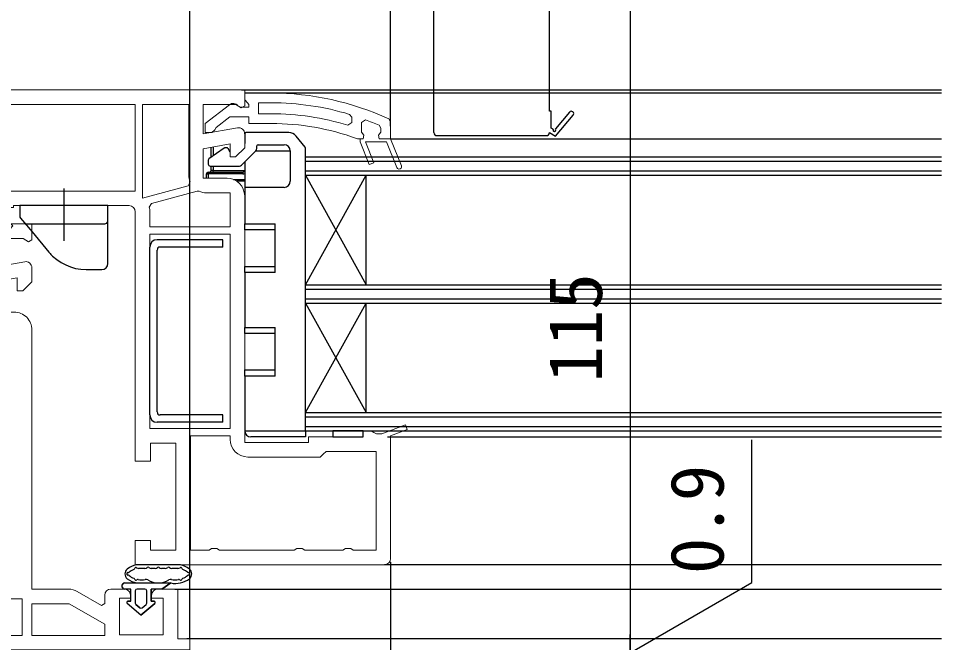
# Model space of a CAD drawing. Units: millimetres, scale not verified. Extents: x -525 to 525, y -783 to 778.
# Drawn here: x -230.2 to -78.4, y -461.4 to -358.8 of the extents above; entities that cross this region are included whole.
import ezdxf
from ezdxf.enums import TextEntityAlignment as Align

# ---------------------------------------------------------------- set-up
doc = ezdxf.new("R2010")
doc.units = ezdxf.units.MM
doc.header["$LTSCALE"] = 4
doc.layers.add('0-3_YKK_11', color=7, linetype='Continuous', lineweight=18)
for name, color, linetype in [('0-5_YKK_12', 2, 'Continuous'), ('0-6_YKK_13', 4, 'Continuous'), ('0-8_YKK_D', 6, 'Continuous')]:
    doc.layers.add(name, color=color, linetype=linetype)
doc.styles.add('ＭＳ ゴシック', font='')
doc.styles.get('ＭＳ ゴシック').set_extended_font_data('MS Gothic')

msp = doc.modelspace()

# ---------------------------------------------------------------- linework, layer by layer
at = {"layer": '0-3_YKK_11'}
msp.add_line((-208.6, -390.582), (-208.6, -393.082), dxfattribs=at)
at = {"layer": '0-3_YKK_11', "color": 211}
msp.add_line((-212.8, -452.582), (-215, -452.582), dxfattribs=at)
for points in [[(-229.174, -398.797), (-234.8, -399.789), (-234.8, -394.982), (-229.444, -394.982), (-228.576, -395.524), (-228, -395.204), (-228, -392.582), (-243.642, -392.582), (-245.95, -348.529)], [(-230.9, -407.082), (-234.8, -407.082), (-234.8, -402.226), (-230.4, -401.45), (-230.4, -403.582), (-229.5, -403.582), (-228, -402.082), (-228, -399.782)], [(-258, -408.682), (-258, -462.582), (-256.5, -462.582), (-256.5, -475.082), (-258, -475.082), (-258, -477.582), (-254, -477.582), (-254, -462.582), (-202, -462.582), (-202, -460.782), (-204, -460.782), (-204, -452.582), (-207.3, -452.582)], [(-221.973, -452.582), (-228, -452.582), (-228, -409.982)], [(-216, -453.582), (-216, -454.927), (-216.567, -455.254), (-220.523, -452.97)], [(-208.3, -453.582), (-208.3, -454.082), (-206.4, -454.082), (-206.4, -460.082), (-213.6, -460.082), (-213.6, -454.082), (-211.8, -454.082), (-211.8, -453.582)]]:
    msp.add_lwpolyline(points, dxfattribs=at)
at = {"layer": '0-3_YKK_11'}
for points in [[(-193, -370.582), (-235, -370.582), (-235, -390.448), (-235.077, -390.582), (-231.659, -393.486), (-231.141, -392.877), (-233.861, -390.566)], [(-194.174, -376.797), (-199.8, -377.789), (-199.8, -372.982), (-194.444, -372.982), (-193.576, -373.524), (-193, -373.204), (-193, -370.582)], [(-188.633, -371.082), (-193.001, -371.082), (-193.001, -372.182), (-192.563, -372.678), (-192.301, -372.975), (-192.301, -373.382), (-193.701, -373.382), (-194.101, -373.182)], [(-209.8, -372.982), (-209.8, -388.361), (-202.316, -386.355), (-201.983, -385.683)], [(-202.2, -384.582), (-202.2, -372.982), (-209.8, -372.982)], [(-195.517, -372.994), (-199.501, -376.106), (-199.501, -377.582), (-198.399, -377.582), (-197.9, -377.106), (-197.708, -376.737), (-195.462, -374.982), (-192.301, -374.982), (-192.301, -376.082), (-188.633, -376.082)], [(-188.633, -374.482), (-190.701, -374.482), (-190.701, -372.682), (-188.633, -372.682)], [(-175.756, -374.59), (-175.401, -375.069), (-175.401, -375.905), (-176.048, -376.383)], [(-167.972, -383.329), (-169.663, -379.082), (-173.14, -379.082), (-171.766, -382.534), (-172.509, -382.829), (-174.001, -379.082), (-174.001, -378.582), (-173.501, -378.582), (-173.426, -377.991), (-173.801, -377.507), (-173.801, -377.482), (-173.801, -375.946), (-173.126, -375.478)], [(-170.901, -376.376), (-170.601, -376.835), (-170.601, -377.507), (-170.976, -377.991), (-170.901, -378.582), (-169.001, -378.582), (-167.229, -383.034), (-169.001, -378.582), (-169.001, -375.8), (-169.29, -375.346)], [(-195.9, -385.082), (-199.8, -385.082), (-199.8, -380.226), (-195.4, -379.45), (-195.4, -381.582), (-194.5, -381.582), (-193, -380.082), (-193, -377.782)], [(-174.618, -378.551), (-174.447, -378.582), (-174.001, -378.582), (-174.001, -379.082), (-172.509, -382.829), (-171.766, -382.534), (-173.14, -379.082), (-169.663, -379.082), (-167.972, -383.329)], [(-200.491, -387.226), (-200.826, -387.198), (-208.332, -389.21), (-208.689, -389.807)], [(-208.6, -393.082), (-195.4, -393.082), (-195.4, -387.482), (-199.3, -387.482)], [(-169, -447.582), (-169, -427.392), (-166.259, -426.356), (-166.542, -425.607), (-170.44, -427.082), (-171.334, -427.082), (-171.767, -426.832), (-172.2, -426.582), (-173.5, -426.582), (-173.5, -427.582), (-182.5, -427.582), (-182.5, -428.482), (-193, -428.482), (-193, -387.982)], [(-233.926, -390.187), (-233.749, -389.882), (-231, -389.882), (-231, -389.582), (-212, -389.582)], [(-211, -390.582), (-211, -431.582), (-208.5, -431.582), (-208.5, -428.582), (-204.3, -428.582), (-204.3, -446.182), (-208.5, -446.182), (-208.5, -444.582), (-211, -444.582), (-211, -448.582), (-170, -448.582)], [(-201.9, -446.182), (-201.9, -427.382), (-195.4, -427.382), (-195.4, -427.982)], [(-192.5, -430.882), (-180.595, -430.882), (-180.098, -430.432), (-179.6, -429.982), (-171.4, -429.982), (-171.4, -446.182), (-175.134, -446.182), (-175.567, -445.932), (-176.433, -445.932), (-176.866, -446.182), (-183.134, -446.182), (-183.567, -445.932), (-184.433, -445.932), (-184.866, -446.182), (-197.134, -446.182), (-197.567, -445.932), (-198.433, -445.932), (-198.866, -446.182), (-201.9, -446.182)]]:
    msp.add_lwpolyline(points, dxfattribs=at)
for points in [[(-232.6, -387.182), (-211, -387.182), (-211, -372.982), (-232.6, -372.982)], [(-195.4, -426.182), (-195.4, -394.282), (-208.6, -394.282), (-208.6, -426.182)]]:
    msp.add_lwpolyline(points, close=True, dxfattribs=at)
at = {"layer": '0-3_YKK_11', "color": 211}
for points in [[(-255.6, -460.182), (-229.6, -460.182), (-229.6, -454.182), (-255.6, -454.182)], [(-228, -460.182), (-216, -460.182), (-216, -458.353), (-221.839, -454.982), (-228, -454.982)]]:
    msp.add_lwpolyline(points, close=True, dxfattribs=at)
at = {"layer": '0-3_YKK_11'}
for centre, radius, start, end in [((-188.633, -417.082), 46, 65.13402, 89.99999), ((-194.901, -373.782), 1, 36.86989, 128.08672), ((-188.633, -417.081), 44.4, 73.13981, 90.00001), ((-188.633, -417.081), 42.6, 72.81723, 90.00001), ((-188.633, -417.081), 41, 70.01112, 90.00001), ((-188.633, -417.081), 44.4, 66.46078, 69.55779), ((-194, -377.782), 1, 0.00002, 100.00001), ((-167.601, -383.182), 0.4, 201.69939, 21.69941), ((-167.601, -383.182), 0.4, 201.69939, 21.69941), ((-199.3, -384.582), 2.9, 180.00001, 202.31385), ((-195.9, -387.982), 2.9, 0.00001, 89.99999), ((-199.3, -384.582), 2.9, 245.74737, 270.00004), ((-212, -390.582), 1, 0.00001, 89.99999), ((-212, -390.582), 3.4, 0.00002, 13.17387), ((-192.5, -427.982), 2.9, 180.00001, 269.99999), ((-170, -447.582), 1, 270.00001, 359.99999)]:
    msp.add_arc(centre, radius, start, end, dxfattribs=at)
at = {"layer": '0-3_YKK_11', "color": 211}
for centre, radius, start, end in [((-229, -399.782), 1, 359.99998, 100.00002), ((-230.9, -409.982), 2.9, 359.99998, 90.00002), ((-221.973, -455.482), 2.9, 60.00001, 90.00002), ((-215, -453.582), 1, 90.00002, 180), ((-212.8, -453.582), 1, 359.99998, 90.00002), ((-207.3, -453.582), 1, 90.00002, 180)]:
    msp.add_arc(centre, radius, start, end, dxfattribs=at)
at = {"layer": '0-5_YKK_12'}
for p, q in [((-161.9, -377.58), (-161.9, -262.081)), ((-193.5, -370.582), (-78.41, -370.582)), ((-78.41, -371.078), (-193, -371.078)), ((-139.605, -374.221), (-141.916, -376.94)), ((-169, -378.582), (-78.41, -378.582)), ((-161.4, -378.08), (-143.4, -378.08)), ((-183.001, -381.582), (-78.41, -381.582)), ((-183.001, -405.582), (-183.001, -381.582)), ((-183.001, -426.582), (-183.001, -381.582)), ((-183.001, -382.282), (-78.41, -382.282)), ((-183.001, -383.882), (-78.41, -383.882)), ((-183.001, -384.582), (-78.41, -384.582)), ((-183.001, -402.582), (-173.001, -384.582)), ((-183.001, -384.582), (-173.001, -402.582)), ((-173.001, -402.582), (-173.001, -384.582)), ((-183.001, -402.582), (-78.41, -402.582)), ((-183.001, -403.282), (-78.41, -403.282)), ((-183.001, -404.882), (-78.41, -404.882)), ((-183.001, -405.582), (-78.41, -405.582)), ((-183.001, -423.582), (-173.001, -405.582)), ((-183.001, -405.582), (-173.001, -423.582)), ((-173.001, -423.582), (-173.001, -405.582)), ((-183.001, -423.582), (-78.41, -423.582)), ((-183.001, -424.282), (-78.41, -424.282)), ((-183.001, -425.882), (-78.41, -425.882)), ((-183.001, -426.582), (-78.41, -426.582)), ((-169.5, -427.582), (-78.41, -427.582)), ((-78.41, -448.582), (-170, -448.582)), ((-204.5, -452.582), (-78.41, -452.582)), ((-78.41, -460.782), (-202.5, -460.782))]:
    msp.add_line(p, q, dxfattribs=at)
for points in [[(-142.294, -377.006), (-142.6, -376.829), (-142.6, -374.08), (-142.9, -374.08), (-142.9, -355.08)], [(-142.9, -377.58), (-141.9, -378.157), (-138.995, -374.739)]]:
    msp.add_lwpolyline(points, dxfattribs=at)
for centre, radius, start, end in [((-139.3, -374.48), 0.4, 319.64297, 139.64297), ((-161.4, -377.58), 0.5, 180, 270), ((-143.4, -377.58), 0.5, 270, 0), ((-142.078, -377.131), 0.25, 150, 49.64297)]:
    msp.add_arc(centre, radius, start, end, dxfattribs=at)
at = {"layer": '0-6_YKK_13'}
for p, q in [((-193.021, -377.582), (-193.001, -377.582)), ((-193.001, -377.782), (-193.001, -377.582)), ((-193.001, -377.782), (-193.001, -379.374)), ((-185.722, -377.582), (-192.801, -377.582)), ((-183.067, -379.999), (-184.551, -378.144)), ((-196.353, -380.118), (-198.873, -381.882)), ((-198.501, -381.622), (-198.501, -379.997)), ((-198.201, -379.944), (-198.201, -381.412)), ((-195.917, -380.082), (-196.238, -380.082)), ((-195.401, -380.774), (-195.743, -380.182)), ((-193.526, -382.935), (-191.148, -380.556)), ((-191.173, -380.582), (-185.501, -380.582)), ((-191.001, -380.203), (-191.001, -379.782)), ((-190.801, -379.582), (-186.501, -379.582)), ((-185.501, -380.582), (-185.501, -385.582)), ((-183.001, -426.582), (-183.001, -380.187)), ((-199.001, -382.128), (-199.001, -382.782)), ((-193.001, -382.41), (-193.001, -386.582)), ((-198.701, -383.082), (-193.88, -383.082)), ((-198.501, -383.782), (-198.501, -383.082)), ((-198.201, -383.782), (-198.501, -383.782)), ((-198.201, -383.082), (-198.201, -383.782)), ((-199.301, -385.082), (-199.301, -384.382)), ((-199.001, -384.082), (-193.301, -384.082)), ((-193.301, -384.382), (-199.001, -384.382)), ((-199.001, -384.382), (-199.001, -385.082)), ((-194.843, -385.282), (-193.001, -385.282)), ((-193.301, -384.082), (-193.301, -384.382)), ((-222.75, -386.788), (-222.75, -395.376)), ((-193.001, -385.582), (-194.273, -385.582)), ((-193.001, -386.582), (-193.001, -392.582)), ((-186.501, -386.582), (-193.001, -386.582)), ((-230, -389.582), (-230, -391.3)), ((-228.844, -392.582), (-216, -392.582)), ((-215.5, -393.582), (-215.5, -392.082)), ((-193.001, -392.582), (-188.001, -392.582)), ((-188.001, -400.582), (-188.001, -392.582)), ((-227.968, -393.903), (-225.182, -397.224)), ((-215.5, -399.082), (-215.5, -393.582)), ((-196.601, -395.179), (-207.401, -395.179)), ((-196.601, -396.379), (-196.601, -395.179)), ((-208.601, -423.979), (-208.601, -396.379)), ((-207.401, -423.479), (-207.401, -396.879)), ((-196.601, -396.379), (-206.901, -396.379)), ((-219.053, -400.082), (-216.5, -400.082)), ((-193.001, -399.582), (-188.001, -399.582)), ((-193.001, -400.582), (-193.001, -399.582)), ((-193.001, -400.582), (-193.001, -409.582)), ((-188.001, -400.582), (-193.001, -400.582)), ((-193.001, -409.582), (-188.001, -409.582)), ((-188.001, -417.582), (-188.001, -409.582)), ((-193.001, -416.582), (-188.001, -416.582)), ((-193.001, -417.582), (-193.001, -416.582)), ((-193.001, -417.582), (-193.001, -426.582)), ((-188.001, -417.582), (-193.001, -417.582)), ((-196.601, -423.979), (-206.901, -423.979)), ((-196.601, -425.179), (-196.601, -423.979)), ((-196.601, -425.179), (-207.401, -425.179)), ((-193.001, -426.582), (-183.001, -426.582)), ((-183.001, -427.582), (-192.001, -427.582)), ((-183.001, -426.582), (-183.001, -427.582)), ((-203.709, -448.582), (-210.691, -448.582)), ((-209.409, -449.182), (-210.412, -449.182)), ((-207.729, -449.182), (-208.351, -449.182)), ((-206.049, -449.182), (-206.671, -449.182)), ((-203.988, -449.182), (-204.991, -449.182)), ((-212.701, -451.582), (-205.151, -451.582)), ((-211.7, -452.582), (-212.7, -452.582)), ((-211.7, -452.582), (-212.7, -452.582)), ((-211.7, -454.582), (-211.7, -452.582)), ((-211.7, -454.582), (-211.7, -452.582)), ((-211, -452.882), (-211, -454.881)), ((-211, -452.882), (-211, -454.881)), ((-209.4, -452.582), (-210.7, -452.582)), ((-209.4, -452.582), (-210.7, -452.582)), ((-209.1, -454.881), (-209.1, -452.882)), ((-209.1, -454.881), (-209.1, -452.882)), ((-208.4, -452.582), (-208.4, -454.582)), ((-206.6, -452.582), (-208.4, -452.582)), ((-208.4, -454.582), (-208.4, -452.582)), ((-206.6, -452.582), (-208.4, -452.582)), ((-210.05, -456.882), (-212.329, -454.938)), ((-210.05, -456.882), (-212.329, -454.938)), ((-212.198, -454.582), (-211.7, -454.582)), ((-211.7, -454.582), (-212.198, -454.582)), ((-210.895, -455.109), (-210.245, -455.664)), ((-210.245, -455.664), (-210.895, -455.109)), ((-207.771, -454.938), (-210.05, -456.882)), ((-210.05, -456.882), (-207.771, -454.938)), ((-209.855, -455.664), (-209.205, -455.109)), ((-209.855, -455.664), (-209.205, -455.109)), ((-208.4, -454.582), (-207.902, -454.582)), ((-207.902, -454.582), (-208.4, -454.582))]:
    msp.add_line(p, q, dxfattribs=at)
for points in [[(-198.201, -384.082), (-198.201, -383.782), (-193.001, -383.782)], [(-199.301, -384.382), (-199.001, -384.382), (-199.001, -384.082)], [(-215.5, -392.082), (-215.5, -389.582), (-230, -389.582)], [(-229.883, -391.621), (-229.227, -392.403), (-227.968, -393.903)], [(-188.001, -393.582), (-193.001, -393.582), (-193.001, -392.582)], [(-188.001, -410.582), (-193.001, -410.582), (-193.001, -409.582)], [(-205.151, -451.582), (-206.6, -452.582), (-205.151, -451.582)]]:
    msp.add_lwpolyline(points, dxfattribs=at)
msp.add_lwpolyline([(-178.5, -426.582), (-178.5, -427.582), (-173.5, -427.582), (-173.5, -426.582)], close=True, dxfattribs=at)
for centre, radius, start, end in [((-192.801, -377.782), 0.2, 90, 180), ((-185.722, -379.082), 1.5, 38.65981, 90), ((-196.238, -380.282), 0.2, 90, 125), ((-195.917, -380.282), 0.2, 30, 90), ((-191.501, -380.203), 0.5, 315, 0), ((-190.801, -379.782), 0.2, 90, 180), ((-186.501, -380.582), 1, 0, 90), ((-183.301, -380.187), 0.3, 0, 38.65981), ((-198.701, -382.128), 0.3, 125, 180), ((-198.701, -382.782), 0.3, 180, 270), ((-198.801, -383.782), 0.3, 270, 0), ((-193.88, -382.582), 0.5, 270, 315), ((-193.301, -383.782), 0.3, 270, 0), ((-199.001, -384.382), 0.3, 90, 180), ((-193.301, -383.782), 0.6, 270, 300), ((-186.501, -385.582), 1, 270, 0), ((-229.5, -391.3), 0.5, 180, 220), ((-228.844, -392.082), 0.5, 220, 270), ((-216, -392.082), 0.5, 270, 0), ((-207.401, -396.379), 1.2, 90, 180), ((-219.053, -392.082), 8, 220, 270), ((-219.053, -392.082), 8, 220, 224.5948), ((-206.901, -396.879), 0.5, 90, 180), ((-216.5, -399.082), 1, 270, 0), ((-206.901, -423.479), 0.5, 180, 270), ((-207.401, -423.979), 1.2, 180, 270), ((-192.001, -426.582), 1, 180, 270), ((-211.701, -450.082), 1, 127.38277, 232.61723), ((-210.001, -452.306), 3.8, 102.43988, 127.38277), ((-211.358, -449.08), 0.3, 292.8033, 342.58405), ((-210.881, -449.23), 0.2, 54.10601, 162.58405), ((-210.691, -449.182), 0.6, 90, 102.43988), ((-210.412, -448.582), 0.6, 234.10601, 270), ((-209.409, -448.582), 0.6, 270, 311.40962), ((-208.88, -449.182), 0.2, 48.59038, 131.40962), ((-208.351, -448.582), 0.6, 228.59038, 270), ((-207.729, -448.582), 0.6, 270, 311.40962), ((-207.2, -449.182), 0.2, 48.59038, 131.40962), ((-206.671, -448.582), 0.6, 228.59038, 270), ((-206.049, -448.582), 0.6, 270, 311.40962), ((-205.52, -449.182), 0.2, 48.59038, 131.40962), ((-204.991, -448.582), 0.6, 228.59038, 270), ((-203.988, -448.582), 0.6, 270, 305.894), ((-203.709, -449.182), 0.6, 77.56011, 90), ((-203.519, -449.23), 0.2, 17.41595, 125.894), ((-204.399, -452.306), 3.8, 52.61723, 77.56011), ((-203.042, -449.08), 0.3, 197.41595, 247.1967), ((-202.699, -450.082), 1, 307.38277, 52.61723), ((-212.201, -450.082), 0.2, 89.61388, 270.38607), ((-212.198, -449.582), 0.3, 269.61388, 308.87366), ((-212.198, -450.581), 0.3, 51.12633, 90.38607), ((-210.001, -452.306), 3.2, 112.8033, 128.87366), ((-210.001, -447.857), 3.2, 231.12633, 247.1967), ((-211.358, -451.083), 0.3, 17.41595, 67.1967), ((-203.042, -451.083), 0.3, 112.8033, 162.58405), ((-204.399, -452.306), 3.2, 51.12633, 67.1967), ((-204.399, -447.857), 3.2, 292.8033, 308.87367), ((-202.202, -449.582), 0.3, 231.12633, 270.38608), ((-202.202, -450.581), 0.3, 89.61392, 128.87367), ((-202.199, -450.082), 0.2, 269.61392, 90.38608), ((-212.701, -452.082), 0.5, 90.11462, 269.88538), ((-212.7, -452.082), 0.5, 89.88541, 270), ((-210.001, -447.857), 3.8, 232.61723, 258.58793), ((-210.881, -450.933), 0.2, 197.41595, 310.68192), ((-210.555, -451.313), 0.3, 80.90118, 130.68192), ((-210.001, -447.857), 3.2, 260.90118, 281.41207), ((-209.249, -451.582), 0.6, 57.36313, 101.41207), ((-207.2, -448.382), 3.2, 237.36313, 302.63687), ((-205.151, -451.582), 0.6, 78.58793, 122.63687), ((-204.399, -447.857), 3.8, 258.58793, 307.38277), ((-204.399, -447.857), 3.2, 258.58793, 279.09882), ((-203.845, -451.313), 0.3, 49.31807, 99.09882), ((-203.519, -450.933), 0.2, 229.31807, 342.58405), ((-212.7, -452.082), 0.5, 269.88533, 269.99998), ((-210.7, -452.882), 0.3, 90, 180), ((-210.7, -452.882), 0.3, 90, 180), ((-209.4, -452.882), 0.3, 0, 90), ((-209.4, -452.882), 0.3, 0, 90), ((-212.198, -454.784), 0.202, 90, 229.53619), ((-212.198, -454.784), 0.202, 90, 229.53619), ((-210.7, -454.881), 0.3, 180, 229.53619), ((-210.7, -454.881), 0.3, 180, 229.53619), ((-209.4, -454.881), 0.3, 310.46381, 0), ((-209.4, -454.881), 0.3, 310.46381, 0), ((-207.902, -454.784), 0.202, 310.46378, 89.99997), ((-207.902, -454.784), 0.202, 310.46381, 90), ((-210.05, -455.436), 0.3, 229.53619, 310.46381), ((-210.05, -455.436), 0.3, 229.53619, 310.46381)]:
    msp.add_arc(centre, radius, start, end, dxfattribs=at)
at = {"layer": '0-8_YKK_D'}
for p, q in [((-202, -460.682), (-202, -290.082)), ((-202, -460.682), (-202, -290.082)), ((-169, -376.53), (-169, -310.082)), ((-169, -448.136), (-169, -620.082))]:
    msp.add_line(p, q, dxfattribs=at)
for points in [[(-129.6, -347.582), (-129.6, -462.582), (-129.6, -460.032)], [(-129.6, -463.032), (-109.6, -451.505), (-109.6, -428.074)]]:
    msp.add_lwpolyline(points, dxfattribs=at)

# ---------------------------------------------------------------- texts
at = {"layer": '0-8_YKK_D', "style": 'ＭＳ ゴシック'}
for s, p in [('115', (-131.6, -418.65)), ('0.9', (-111.6, -450.119))]:
    msp.add_text(s, height=8.798, rotation=90, dxfattribs=at).set_placement(p, align=Align.BOTTOM_LEFT)

doc.saveas('drawing.dxf')
